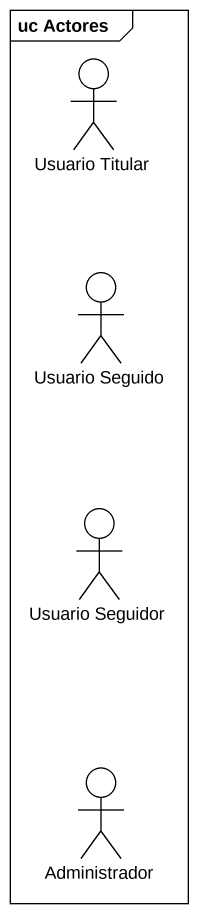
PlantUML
@startuml
mainframe uc Actores
actor "Usuario Titular" as Usuario_Titular
actor "Usuario Seguido" as Usuario_Seguido
actor "Usuario Seguidor" as Usuario_Seguidor
actor Administrador
@enduml
